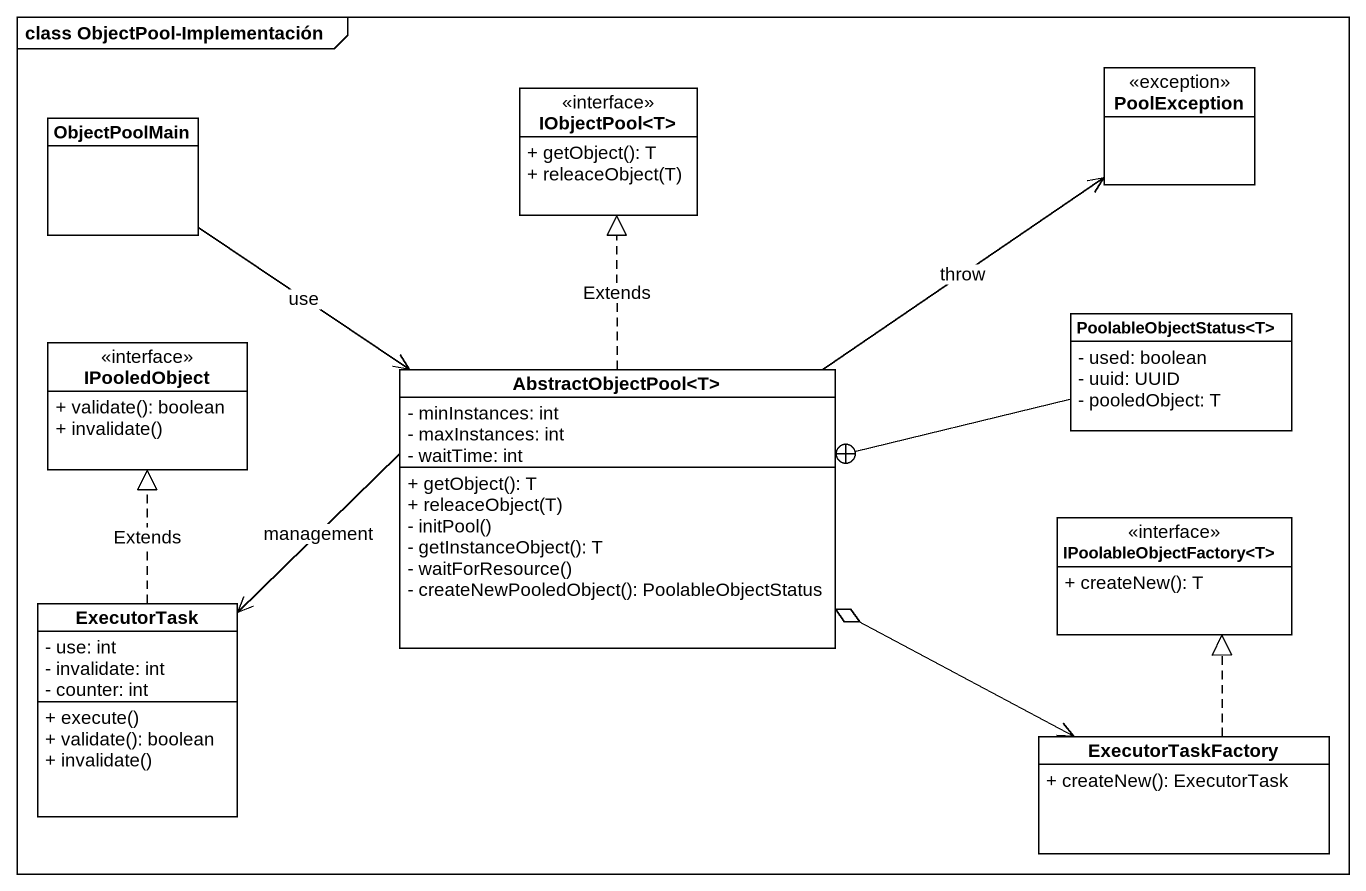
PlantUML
@startuml
mainframe class ObjectPool-Implementación
hide circle
hide empty members
skinparam classAttributeIconSize 0
class "IObjectPool<T>" as IObjectPool_T <<interface>> {
  + getObject(): T
  + releaceObject(T)
}
class PoolException <<exception>>
class ObjectPoolMain
class "PoolableObjectStatus<T>" as PoolableObjectStatus_T {
  - used: boolean
  - uuid: UUID
  - pooledObject: T
}
class IPooledObject <<interface>> {
  + validate(): boolean
  + invalidate()
}
class "AbstractObjectPool<T>" as AbstractObjectPool_T {
  - minInstances: int
  - maxInstances: int
  - waitTime: int
  + getObject(): T
  + releaceObject(T)
  - initPool()
  - getInstanceObject(): T
  - waitForResource()
  - createNewPooledObject(): PoolableObjectStatus
}
class "IPoolableObjectFactory<T>" as IPoolableObjectFactory_T <<interface>> {
  + createNew(): T
}
class ExecutorTask {
  - use: int
  - invalidate: int
  - counter: int
  + execute()
  + validate(): boolean
  + invalidate()
}
class ExecutorTaskFactory {
  + createNew(): ExecutorTask
}
ObjectPoolMain --> AbstractObjectPool_T : use
PoolableObjectStatus_T -left-+ AbstractObjectPool_T
AbstractObjectPool_T .up.|> IObjectPool_T : Extends
AbstractObjectPool_T -up-> PoolException : throw
AbstractObjectPool_T -left-> ExecutorTask : management
AbstractObjectPool_T o-right-> ExecutorTaskFactory
ExecutorTask .up.|> IPooledObject : Extends
ExecutorTaskFactory .up.|> IPoolableObjectFactory_T
@enduml
